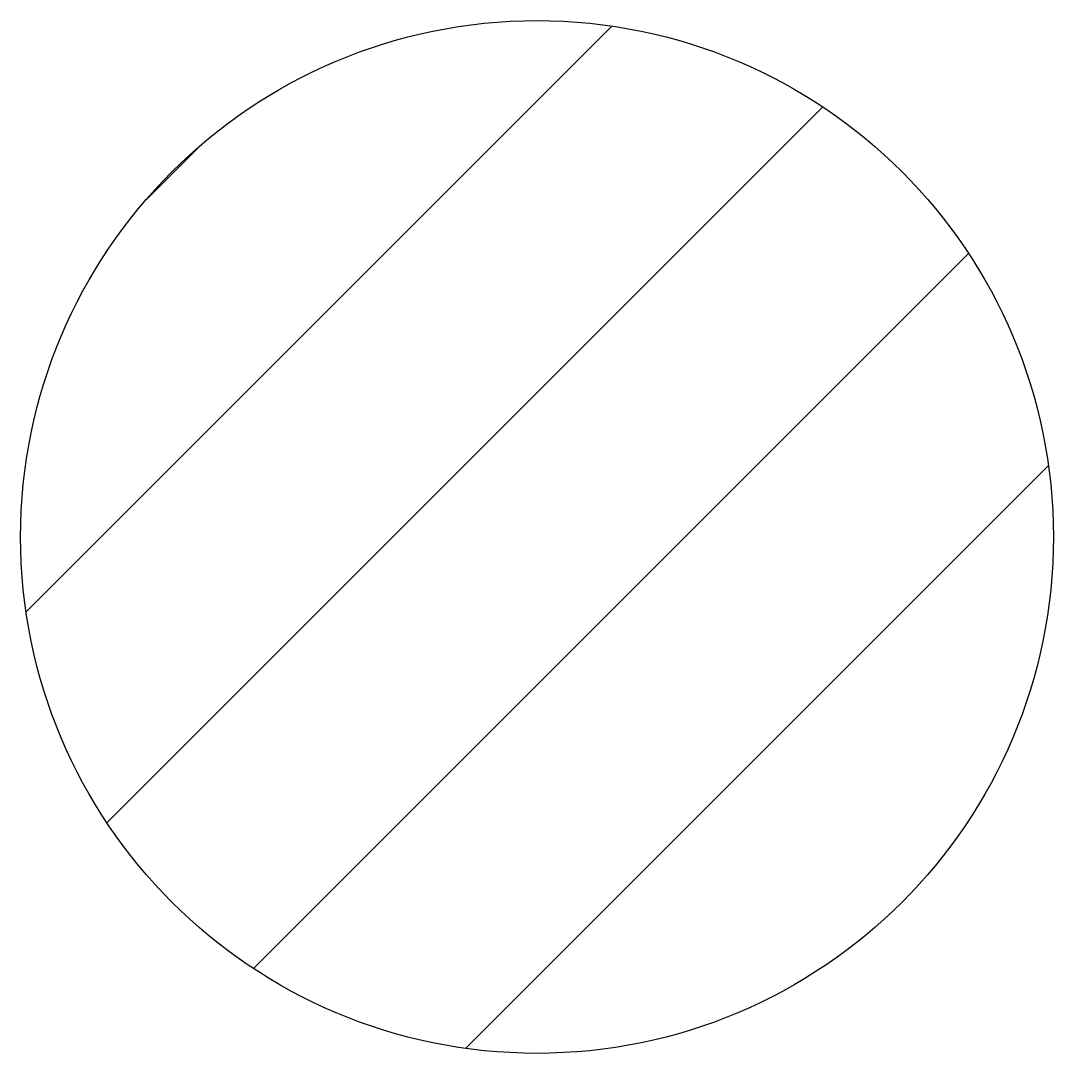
# Model space of a CAD drawing. Header units: millimetres. Extents: x -10191.898 to -10191.648, y -371.294 to -371.044.
import ezdxf

# ---------------------------------------------------------------- set-up
doc = ezdxf.new("R2010")
doc.units = ezdxf.units.MM
doc.header["$LTSCALE"] = 10
doc.layers.add('Tub_esgoto_símbolos', color=2, linetype='Continuous')

msp = doc.modelspace()

# ---------------------------------------------------------------- hatches: boundary and pattern name
at = {"layer": 'Tub_esgoto_símbolos'}
h = msp.add_hatch(dxfattribs=at)
h.set_pattern_fill('_USER', color=1, scale=0.05, angle=45, style=0, pattern_type=0)
h.set_pattern_definition([(45, (1.04866, -2.21769), (-0.03535533906, 0.03535533906), [])])
h.paths.add_polyline_path([(-10191.89816, -371.16918, 1), (-10191.64816, -371.16918, 1)])

# ---------------------------------------------------------------- linework, layer by layer
msp.add_circle((-10191.77316, -371.16918), 0.125, dxfattribs=at)

doc.saveas('drawing.dxf')
